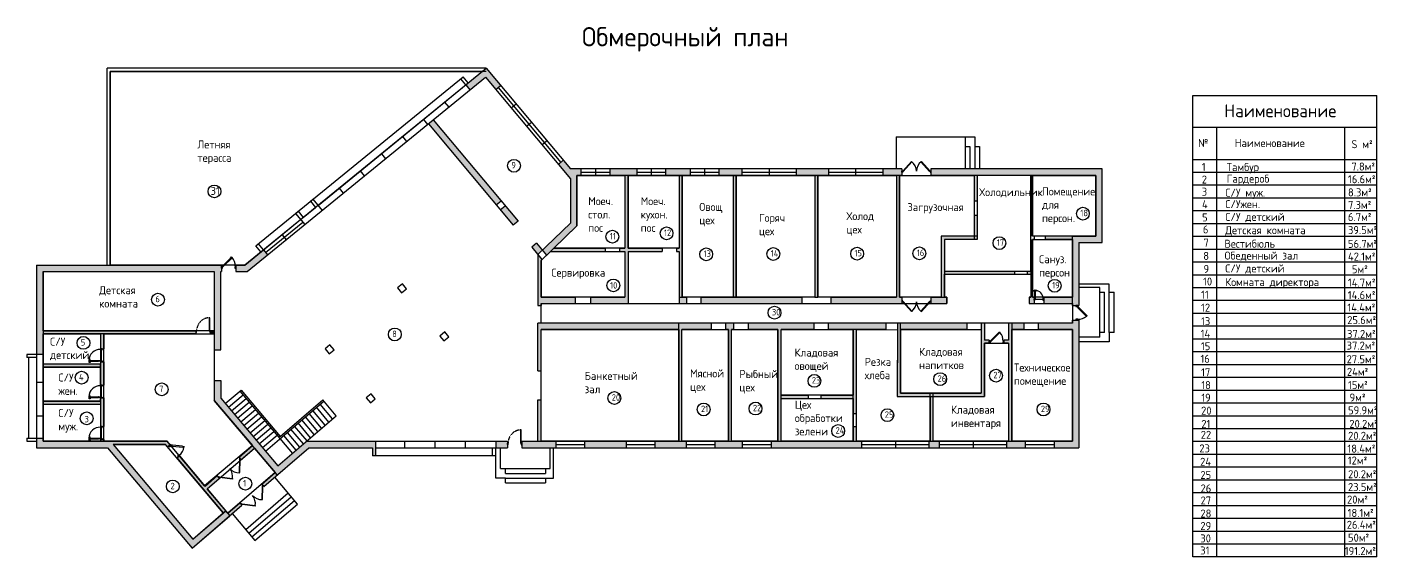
# Model space of a CAD drawing. Header units: millimetres. Extents: x 1 to 862718, y -200795 to 126771.
# Drawn here: x 143732 to 228051, y -42532 to -9451 of the extents above; entities that cross this region are included whole.
import ezdxf

# ---------------------------------------------------------------- set-up
doc = ezdxf.new("R2010")
doc.units = ezdxf.units.MM
doc.header["$MEASUREMENT"] = 0
doc.linetypes.add('HIDDEN4', pattern=[0.09375, 0.0625, -0.03125])
doc.styles.get("Standard").update_dxf_attribs({"font": 'GOST Common.ttf'})

# ---------------------------------------------------------------- blocks, each defined once
blk = doc.blocks.new('door')
for p, q in [((156873, 58161), (156946, 58233)), ((156983, 58197), (156910, 58124)), ((156946, 58233), (156983, 58197)), ((156317, 57525), (156317, 57653)), ((156317, 57653), (156317, 57525)), ((156435, 57726), (156362, 57653)), ((156362, 57653), (156399, 57617)), ((156399, 57617), (156472, 57689)), ((156873, 58161), (156435, 57726)), ((156472, 57689), (156910, 58124)), ((157217, 57525), (157217, 57653)), ((157217, 57525), (157217, 57653))]:
    blk.add_line(p, q)
for points in [[(156362, 57653), (156317, 57653), (156317, 57525), (156382, 57525), (156382, 57589), (156382, 57602), (156362, 57602)], [(157172, 57653), (157172, 57602), (157153, 57602), (157153, 57589), (157153, 57525), (157217, 57525), (157217, 57653)]]:
    blk.add_lwpolyline(points, close=True)
blk.add_arc((156410, 57690), 763, 357.23132, 41.49368)
blk = doc.blocks.new('A$C7C735C75')
for p, q in [((0, 0), (0, 38)), ((0, 38), (25, 38)), ((25, 0), (0, 0)), ((328, 370), (25, 38)), ((25, 38), (43, 21)), ((25, 38), (25, 0)), ((43, 21), (346, 354)), ((346, 354), (328, 370)), ((654, 354), (672, 370)), ((957, 21), (654, 354)), ((672, 370), (975, 38)), ((975, 38), (957, 21)), ((975, 38), (975, 0)), ((1000, 38), (975, 38)), ((975, 0), (1000, 0)), ((1000, 0), (1000, 38))]:
    blk.add_line(p, q)
for centre, start, end in [((60, 21), 2.2071, 50.923), ((940, 21), 129.077, 177.7929)]:
    blk.add_arc(centre, 441, start, end)
blk = doc.blocks.new('A$C0CE462CD')
for p, q in [((860, 100), (860, 0)), ((860, 0), (894, 0))]:
    blk.add_line(p, q)
for points in [[(860, 100), (860, 920), (818, 920), (818, 100)], [(0, 10), (6, 10), (6, 90), (0, 90)], [(894, 10), (900, 10), (900, 90), (894, 90)]]:
    blk.add_lwpolyline(points, close=True)
for points in [[(6, 0), (40, 0), (40, 100), (6, 100)], [(6, 100), (6, 0)], [(860, 100), (894, 100), (894, 0)]]:
    blk.add_lwpolyline(points)
at = {"linetype": 'HIDDEN4'}
blk.add_arc((859, 102), 819, 92.8508, 180.13091, dxfattribs=at)
blk = doc.blocks.new('A$C5B1F248E')
for p, q in [((70, 640), (70, 200)), ((88, 650), (88, 190)), ((90, 650), (90, 190)), ((690, 60), (90, 60)), ((93, 650), (93, 190)), ((110, 640), (110, 200))]:
    blk.add_line(p, q)
for points in [[(95, 640), (110, 640), (110, 740), (70, 740), (70, 640), (85, 640), (85, 650), (95, 650), (95, 640)], [(70, 100), (70, 60), (90, 60), (90, 0), (40, 0), (40, 100), (70, 100)], [(95, 200), (110, 200), (110, 100), (70, 100), (70, 200), (85, 200), (85, 190), (95, 190), (95, 200)], [(710, 100), (710, 60), (690, 60), (690, 0), (740, 0), (740, 100), (710, 100)]]:
    blk.add_lwpolyline(points)
for points in [[(45, 670), (5, 666, -0.443716), (0, 671), (0, 709, -0.443716), (5, 714), (45, 710, -0.385314), (50, 705), (50, 675, -0.385314)], [(135, 670), (175, 666, 0.443716), (181, 671), (181, 709, 0.443716), (175, 714), (135, 710, 0.385314), (131, 705), (131, 675, 0.385314)]]:
    blk.add_lwpolyline(points, format="xyb", close=True)
for points in [[(70, 685), (50, 685), (50, 695), (70, 695)], [(110, 685), (131, 685), (131, 695), (110, 695)]]:
    blk.add_lwpolyline(points, close=True)
for centre, radius, start, end in [((74, 104), 637, 359.59659, 86.70819), ((87, 641), 8.25, 186.43423, 273.2898), ((87, 199), 8.25, 86.7102, 173.56577), ((93, 641), 8.25, 266.7102, 353.56577), ((93, 199), 8.25, 6.43423, 93.2898)]:
    blk.add_arc(centre, radius, start, end)

msp = doc.modelspace()

# ---------------------------------------------------------------- hatches: boundary and pattern name
at = {"true_color": 0x636466}
h = msp.add_hatch(color=251, dxfattribs=at)
h.dxf.hatch_style = 1
h.paths.add_polyline_path([(144731.9, -24711.1), (155431.9, -24711.1), (155431.9, -29611.1), (155831.9, -29611.1), (155831.9, -24711.1), (155881.9, -24711.1), (155881.9, -24311.1), (144331.9, -24311.1), (144331.9, -29886.1), (144731.9, -29886.1)])
h.paths.add_polyline_path([(149118.6, -35511.1), (152389.1, -35511.1), (152518, -35664), (152670.9, -35535.1), (152482, -35311.1), (144731.9, -35311.1), (144731.9, -35111.1), (144331.9, -35111.1), (144331.9, -35711.1), (148764, -35711.1), (154050.7, -41979.4), (156400.6, -39957.3), (156142.7, -39651.5), (156139.7, -39654.1), (154096, -41412.7)])
h.paths.add_polyline_path([(153251.2, -36223.1), (153194.7, -36270.6), (153098.2, -36352), (155991.1, -39781.9), (156142.7, -39651.5), (154982.1, -38275.4), (155740.2, -37623.1), (155611.2, -37470.3), (154853.2, -38122.6)], flags=17)
h.paths.add_polyline_path([(157938.4, -35731.5), (157809.5, -35578.6), (156975.7, -36296.1), (157104.6, -36449)], flags=17)
h.paths.add_polyline_path([(159356.9, -37413.3), (159227.9, -37260.4), (158394.1, -37977.9), (158523.1, -38130.7)])
h.paths.add_polyline_path([(157158.6, -39305), (157029.6, -39152.1), (156271.6, -39804.4), (156400.6, -39957.3)])
h.paths.add_polyline_path([(155831.9, -32613.4), (155831.9, -31511.1), (155431.9, -31511.1), (155431.9, -32759.6), (159356.9, -37413.3), (161334.9, -35711.1), (165306.5, -35711.1), (165306.5, -36211.1), (165506.5, -36211.1), (165506.5, -35311.1), (161186.5, -35311.1), (159402.2, -36846.6)])
h.paths.add_polyline_path([(173741.9, -35311.1), (173013, -35311.1), (173013, -35711.1), (173741.9, -35711.1)])
h.paths.add_polyline_path([(176771.9, -35311.1), (174641.9, -35311.1), (174641.9, -35711.1), (176771.9, -35711.1)])
h.paths.add_polyline_path([(181171.9, -35311.1), (178571.9, -35311.1), (178571.9, -35711.1), (181171.9, -35711.1)])
h.paths.add_polyline_path([(184921.9, -35311.1), (182971.9, -35311.1), (182971.9, -35711.1), (184921.9, -35711.1)])
h.paths.add_polyline_path([(188421.9, -35311.1), (186721.9, -35311.1), (186721.9, -35711.1), (188421.9, -35711.1)])
h.paths.add_polyline_path([(187737.6, -28341.1), (187887.6, -28341.1), (187887.6, -27941.1), (187387.6, -27941.1), (187387.6, -28341.1), (187537.6, -28341.1), (187537.6, -35311.1), (187737.6, -35311.1)])
h.paths.add_polyline_path([(184637.6, -28341.1), (186487.6, -28341.1), (186487.6, -27941.1), (184437.6, -27941.1), (184437.6, -35311.1), (184637.6, -35311.1)])
h.paths.add_polyline_path([(195871.9, -35311.1), (190221.9, -35311.1), (190221.9, -35711.1), (195871.9, -35711.1)])
h.paths.add_polyline_path([(190837.6, -28341.1), (192887.6, -28341.1), (192887.6, -27941.1), (188787.6, -27941.1), (188787.6, -28341.1), (190637.6, -28341.1), (190637.6, -35311.1), (190837.6, -35311.1)])
h.paths.add_polyline_path([(195537.6, -34382.1), (195337.6, -34382.1), (195337.6, -35311.1), (195537.6, -35311.1)])
h.paths.add_polyline_path([(195537.6, -28341.1), (195337.6, -28341.1), (195337.6, -33582.1), (195537.6, -33582.1)])
h.paths.add_polyline_path([(200721.9, -35311.1), (200071.9, -35311.1), (200071.9, -35711.1), (200721.9, -35711.1)])
h.paths.add_polyline_path([(206081.9, -35311.1), (204921.9, -35311.1), (204921.9, -35711.1), (206081.9, -35711.1)])
h.paths.add_polyline_path([(205237.6, -27941.1), (205037.6, -27941.1), (205037.6, -28991.1), (204737.6, -28991.1), (204737.6, -29191.1), (205037.6, -29191.1), (205037.6, -35311.1), (205237.6, -35311.1)])
h.paths.add_polyline_path([(209431.9, -27741.1), (209031.9, -27741.1), (209031.9, -27941.1), (206887.6, -27941.1), (206887.6, -28341.1), (209031.9, -28341.1), (209031.9, -35311.1), (207881.9, -35311.1), (207881.9, -35711.1), (209431.9, -35711.1)])
h.paths.add_polyline_path([(178081.9, -18711.1), (178331.9, -18711.1), (178331.9, -18311.1), (177681.9, -18311.1), (177228.9, -17769.8), (176922.1, -18026.6), (177681.9, -18934.3), (177681.9, -21700.3), (175927.2, -23380.3), (176184.5, -23687.7), (178081.9, -21871.1)])
h.paths.add_polyline_path([(175837.6, -24019.8), (175894.9, -23964.9), (175637.6, -23657.5), (175637.6, -26841.1), (175837.6, -26841.1), (175837.6, -26711.1), (177987.6, -26711.1), (177987.6, -26311.1), (175837.6, -26311.1)])
h.paths.add_polyline_path([(175559.8, -22941.4), (175253, -23198.1), (175637.6, -23657.5), (175927.2, -23380.3)])
h.paths.add_polyline_path([(181281.9, -18711.1), (181081.9, -18711.1), (181081.9, -26311.1), (178931.9, -26311.1), (178931.9, -26711.1), (181281.9, -26711.1)])
h.paths.add_polyline_path([(183406.9, -23261.1), (181281.9, -23261.1), (181281.9, -23461.1), (183406.9, -23461.1)])
h.paths.add_polyline_path([(184656.9, -18711.1), (184456.9, -18711.1), (184456.9, -23261.1), (184656.9, -23261.1)])
h.paths.add_polyline_path([(188031.9, -18711.1), (187831.9, -18711.1), (187831.9, -26311.1), (188031.9, -26311.1)])
h.paths.add_polyline_path([(198381.9, -26311.1), (198231.9, -26311.1), (198231.9, -18711.1), (198031.9, -18711.1), (198031.9, -26311.1), (193931.9, -26311.1), (193931.9, -26711.1), (198381.9, -26711.1)])
h.paths.add_polyline_path([(201181.9, -26311.1), (200181.9, -26311.1), (200181.9, -26711.1), (201181.9, -26711.1)], flags=0)
h.paths.add_polyline_path([(197387.6, -27941.1), (193787.6, -27941.1), (193787.6, -28341.1), (197387.6, -28341.1)])
h.paths.add_polyline_path([(202437.6, -27941.1), (198287.6, -27941.1), (198287.6, -28341.1), (202437.6, -28341.1)])
h.paths.add_polyline_path([(203537.6, -27941.1), (203337.6, -27941.1), (203337.6, -32311.1), (200337.6, -32311.1), (200337.6, -32511.1), (203537.6, -32511.1), (203537.6, -29191.1), (203837.6, -29191.1), (203837.6, -28991.1), (203537.6, -28991.1)])
h.paths.add_polyline_path([(205987.6, -27941.1), (205237.6, -27941.1), (205237.6, -28341.1), (205987.6, -28341.1)])
h.paths.add_polyline_path([(209431.9, -22911.1), (210881.9, -22911.1), (210881.9, -18311.1), (200181.9, -18311.1), (200181.9, -18711.1), (210481.9, -18711.1), (210481.9, -22511.1), (209031.9, -22511.1), (209031.9, -26841.1), (209431.9, -26841.1)])
h.paths.add_polyline_path([(204231.9, -22711.1), (204031.9, -22711.1), (204031.9, -26311.1), (204231.9, -26311.1)], flags=0)
h.paths.add_polyline_path([(209031.9, -22511.1), (207331.9, -22511.1), (207331.9, -22711.1), (209031.9, -22711.1)], flags=17)
h.paths.add_polyline_path([(181811.9, -18311.1), (180131.9, -18311.1), (180131.9, -18711.1), (181811.9, -18711.1)])
h.paths.add_polyline_path([(185151.9, -18311.1), (183611.9, -18311.1), (183611.9, -18711.1), (185151.9, -18711.1)])
h.paths.add_polyline_path([(188381.9, -18311.1), (186951.9, -18311.1), (186951.9, -18711.1), (187831.9, -18711.1), (188381.9, -18711.1)])
h.paths.add_polyline_path([(193781.9, -18311.1), (191781.9, -18311.1), (191781.9, -18711.1), (193781.9, -18711.1)])
h.paths.add_polyline_path([(198381.9, -18311.1), (197181.9, -18311.1), (197181.9, -18711.1), (198381.9, -18711.1)])
h.paths.add_polyline_path([(169109.2, -15234.7), (168799, -15487.4), (173038.7, -20552.5), (173345.4, -20295.8)])
h.paths.add_polyline_path([(173602.1, -20602.5), (173295.4, -20859.3), (174097.7, -21817.8), (174404.4, -21561.1)])
h.paths.add_polyline_path([(172365, -12582.1), (172371.4, -12589.7), (173006.8, -13348.9), (173313.6, -13092.2), (172418.4, -12022.7), (171135.4, -13068), (171388.1, -13378)])
h.paths.add_polyline_path([(158751.3, -23673.8), (158498.7, -23363.7), (157335.8, -24311.1), (156781.9, -24311.1), (156781.9, -24711.1), (157478.1, -24711.1)])
h.paths.add_polyline_path([(207231.9, -26311.1), (207231.9, -26711.1), (209031.9, -26711.1), (209031.9, -26311.1)])
h.paths.add_polyline_path([(193337.5, -32441.1), (193337.5, -32641.1), (195337.6, -32641.1), (195337.6, -32441.1)])
h.paths.add_polyline_path([(192537.5, -32641.1), (192537.5, -32441.1), (190837.6, -32441.1), (190837.6, -32641.1)])
h.paths.add_polyline_path([(185827.5, -26311.1), (185827.5, -26711.1), (192131.9, -26711.1), (192131.9, -26311.1)])
h.paths.add_polyline_path([(184927.5, -26711.1), (184927.5, -26311.1), (184456.9, -26311.1), (184456.9, -26711.1)])
h.paths.add_polyline_path([(203072.2, -22711.1), (203074.3, -22511.1), (200831.9, -22511.1), (200831.9, -26311.1), (201031.9, -26311.1), (201031.9, -22711.1)])
h.paths.add_polyline_path([(175837.6, -32718), (175637.6, -32718), (175637.6, -35311.1), (175837.6, -35311.1)])
h.paths.add_polyline_path([(175637.6, -30918), (175837.6, -30918), (175837.6, -28641.1), (175637.6, -28641.1)])
h = msp.add_hatch(color=251, dxfattribs=at)
h.dxf.hatch_style = 1
h.paths.add_polyline_path([(184656.9, -23461.1), (184656.9, -18711.1), (184456.9, -18711.1), (184456.9, -23261.1), (184306.9, -23261.1), (184306.9, -23461.1), (184456.9, -23461.1), (184456.9, -26311.1), (184656.9, -26311.1)])
h = msp.add_hatch(color=251, dxfattribs=at)
h.dxf.hatch_style = 1
h.paths.add_polyline_path([(193131.9, -18711.1), (192931.9, -18711.1), (192931.9, -26311.1), (193131.9, -26311.1)])
h = msp.add_hatch(color=251, dxfattribs=at)
h.dxf.hatch_style = 1
h.paths.add_polyline_path([(202888, -20302), (203088, -20302), (203088, -18711.1), (202888, -18711.1)])
h.paths.add_polyline_path([(203088, -21202), (202888, -21202), (202888, -22511.1), (203074.3, -22511.1)])
h = msp.add_hatch(color=251, dxfattribs=at)
h.dxf.hatch_style = 1
h.paths.add_polyline_path([(179859.5, -23461.1), (179859.5, -23261.1), (176630, -23261.1), (176421.1, -23461.1)])
h.paths.add_polyline_path([(180759.5, -23261.1), (180759.5, -23461.1), (181081.9, -23461.1), (181081.9, -23261.1)])
h = msp.add_hatch(color=251, dxfattribs=at)
h.dxf.hatch_style = 1
h.paths.add_polyline_path([(205404.5, -24687), (201031.9, -24687), (201031.9, -24887), (205404.5, -24887)])
h.paths.add_polyline_path([(206431.9, -24687), (206204.5, -24687), (206204.5, -24887), (206431.9, -24887)])
h = msp.add_hatch(color=251, dxfattribs=at)
h.dxf.hatch_style = 1
h.paths.add_polyline_path([(206631.9, -26311.1), (206531.9, -26311.1), (206531.9, -25411.1), (206431.9, -25411.1), (206431.9, -26311.1), (206331.9, -26311.1), (206331.9, -26711.1), (206631.9, -26711.1)])
h = msp.add_hatch(color=251, dxfattribs=at)
h.dxf.hatch_style = 1
h.paths.add_polyline_path([(147431.9, -28411.1), (144731.9, -28411.1), (144731.9, -28611.1), (147431.9, -28611.1)])
h.paths.add_polyline_path([(150931.9, -28411.1), (148331.9, -28411.1), (148331.9, -28611.1), (150931.9, -28611.1)])
h.paths.add_polyline_path([(201181.9, -26311.1), (200181.9, -26311.1), (200181.9, -26711.1), (201181.9, -26711.1)])
h = msp.add_hatch(color=251, dxfattribs=at)
h.dxf.hatch_style = 1
h.paths.add_polyline_path([(148331.9, -28411.1), (144731.9, -28411.1), (144731.9, -28611.1), (148331.9, -28611.1)])
h = msp.add_hatch(color=251, dxfattribs=at)
h.dxf.hatch_style = 1
h.paths.add_polyline_path([(148331.9, -29542.5), (148531.9, -29542.5), (148531.9, -28611.1), (148331.9, -28611.1)])
h.paths.add_polyline_path([(148331.9, -31805), (148531.9, -31805), (148531.9, -30342.5), (148331.9, -30342.5)])
h = msp.add_hatch(color=251, dxfattribs=at)
h.dxf.hatch_style = 1
h.paths.add_polyline_path([(154285, -28411.1), (150931.9, -28411.1), (150931.9, -28611.1), (154285, -28611.1)])
h = msp.add_hatch(color=251, dxfattribs=at)
h.dxf.hatch_style = 1
h.paths.add_polyline_path([(155431.9, -28411.1), (155185, -28411.1), (155185, -28611.1), (155431.9, -28611.1)])
h = msp.add_hatch(color=251, dxfattribs=at)
h.dxf.hatch_style = 1
h.paths.add_polyline_path([(181022, -27941.1), (181022, -28341.1), (184437.6, -28341.1), (184437.6, -27941.1)])
h.paths.add_polyline_path([(175637.6, -30918), (175837.6, -30918), (175837.6, -28341.1), (179222, -28341.1), (179222, -27941.1), (175637.6, -27941.1)])
h.paths.add_polyline_path([(175837.6, -32718), (175637.6, -32718), (175637.6, -35311.1), (175837.6, -35311.1)])
h = msp.add_hatch(color=251, dxfattribs=at)
h.dxf.hatch_style = 1
h.paths.add_polyline_path([(181022, -27941.1), (179222, -27941.1), (179222, -28341.1), (181022, -28341.1)])
h = msp.add_hatch(color=251, dxfattribs=at)
h.dxf.hatch_style = 1
h.paths.add_polyline_path([(198287.6, -28341.1), (198287.6, -27941.1), (198104.4, -27941.1), (198087.6, -32511.1), (200137.6, -32511.1), (200137.6, -32311.1), (198287.6, -32311.1)])
h.paths.add_polyline_path([(200337.6, -32511.1), (200137.6, -32511.1), (200137.6, -35311.1), (200337.6, -35311.1)])
h.paths.add_polyline_path([(200337.6, -32311.1), (200137.6, -32311.1), (200137.6, -32511.1), (200337.6, -32511.1)])
h = msp.add_hatch(color=251, dxfattribs=at)
h.dxf.hatch_style = 1
h.paths.add_polyline_path([(144731.9, -32800.5), (144731.9, -33000.5), (148331.9, -33000.5), (148331.9, -32800.5)])
h.paths.add_polyline_path([(148531.9, -32605), (148331.9, -32605), (148331.9, -32800.5), (148331.9, -34394), (148531.9, -34394)])
h.paths.add_polyline_path([(148531.9, -35311.1), (148531.9, -35194), (148331.9, -35194), (148331.9, -35311.1)])
h.paths.add_polyline_path([(144731.9, -30489.5), (144731.9, -30689.5), (148331.9, -30689.5), (148331.9, -30489.5)])

# ---------------------------------------------------------------- linework, layer by layer
for p, q in [((148731.9, -24311.1), (148731.9, -12022.7)), ((148931.9, -12222.7), (148931.9, -24311.1)), ((157478.1, -24711.1), (172365, -12582.1)), ((158027.8, -23102.4), (170974.7, -12554)), ((161909.8, -20584.5), (172418.4, -12022.7)), ((171290.5, -12941.6), (170974.7, -12554)), ((172365, -12582.1), (177681.9, -18934.3)), ((172365, -12582.1), (172371.4, -12589.7)), ((171135.4, -13067.9), (170819.6, -12680.3)), ((171135.4, -13067.9), (171388.1, -13378)), ((169817.5, -14141.7), (170070.1, -14451.8)), ((168499.5, -15215.5), (168752.2, -15525.6)), ((168802.4, -15491.5), (174097.7, -21817.8)), ((169109.2, -15234.7), (174404.4, -21561.1)), ((167181.6, -16289.3), (167434.2, -16599.4)), ((198021.9, -16311.1), (198021.9, -18311.1)), ((198021.9, -16311.1), (202921.9, -16311.1)), ((202321.9, -16311.1), (202321.9, -18311.1)), ((202921.9, -16311.1), (202921.9, -18311.1)), ((165863.6, -17363.1), (166116.3, -17673.2)), ((202321.9, -16911.1), (202621.9, -16911.1)), ((202621.9, -16911.1), (202621.9, -18311.1)), ((202921.9, -16911.1), (203221.9, -16911.1)), ((203221.9, -16911.1), (203221.9, -18311.1)), ((164545.7, -18436.9), (164798.3, -18747)), ((198381.9, -18311.1), (177681.9, -18311.1)), ((178331.9, -18311.1), (178331.9, -18711.1)), ((180131.9, -18311.1), (180131.9, -18711.1)), ((181811.9, -18311.1), (181811.9, -18711.1)), ((183611.9, -18311.1), (183611.9, -18711.1)), ((185151.9, -18311.1), (185151.9, -18711.1)), ((186951.9, -18311.1), (186951.9, -18711.1)), ((188381.9, -18311.1), (188381.9, -18711.1)), ((191781.9, -18311.1), (191781.9, -18711.1)), ((193781.9, -18311.1), (193781.9, -18711.1)), ((197181.9, -18311.1), (197181.9, -18711.1)), ((198381.9, -18311.1), (198381.9, -18711.1)), ((200181.9, -18311.1), (200181.9, -18711.1)), ((210881.9, -18311.1), (200181.9, -18311.1)), ((210881.9, -22911.1), (210881.9, -18311.1)), ((177681.9, -18934.3), (177681.9, -21700.3)), ((198381.9, -18711.1), (178081.9, -18711.1)), ((178081.9, -18711.1), (178081.9, -21871.1)), ((181081.9, -18711.1), (181081.9, -23261.1)), ((181281.9, -18711.1), (181281.9, -23261.1)), ((181281.9, -18711.1), (187831.9, -18711.1)), ((184456.9, -18711.1), (184456.9, -23261.1)), ((184656.9, -18711.1), (184656.9, -23461.1)), ((187831.9, -18711.1), (187831.9, -26311.1)), ((188031.9, -18711.1), (188031.9, -26311.1)), ((198031.9, -18711.1), (198031.9, -26311.1)), ((198231.9, -18711.1), (198231.9, -26311.1)), ((210481.9, -18711.1), (200181.9, -18711.1)), ((202888, -18711.1), (202888, -20302)), ((203088, -18711.1), (203088, -20302)), ((206431.9, -18711.1), (206431.9, -22511.1)), ((210481.9, -18711.1), (206531.9, -18711.1)), ((206531.9, -18711.1), (206531.9, -22511.1)), ((210481.9, -22511.1), (210481.9, -18711.1)), ((161438.9, -20323.1), (161594, -20196.8)), ((161594, -20196.8), (162162.4, -20894.5)), ((163227.7, -19510.6), (163480.4, -19820.7)), ((160508.6, -21081.1), (160663.7, -20954.8)), ((160663.7, -20954.8), (160979.5, -21342.4)), ((160979.5, -21342.4), (161754.8, -20710.8)), ((161438.9, -20323.1), (161754.8, -20710.8)), ((173038.7, -20552.5), (173345.4, -20295.8)), ((173295.4, -20859.3), (173602.1, -20602.5)), ((157335.8, -24311.1), (160824.4, -21468.7)), ((160508.6, -21081.1), (161077.1, -21778.8)), ((174404.4, -21561.1), (174097.7, -21817.8)), ((177681.9, -21700.3), (175637.6, -23657.5)), ((178081.9, -21871.1), (175837.6, -24019.8)), ((202888, -21202), (202888, -22711.1)), ((203088, -21202), (203072.2, -22711.1)), ((200831.9, -22511.1), (200831.9, -26311.1)), ((203074.3, -22511.1), (200831.9, -22511.1)), ((201031.9, -22711.1), (201031.9, -26311.1)), ((203072.2, -22711.1), (201031.9, -22711.1)), ((206431.9, -22711.1), (206431.9, -26311.1)), ((206631.9, -22511.1), (206531.9, -22511.1)), ((206631.9, -22711.1), (206531.9, -22711.1)), ((206531.9, -22711.1), (206531.9, -26311.1)), ((206631.9, -22511.1), (206631.9, -22711.1)), ((210481.9, -22511.1), (207331.9, -22511.1)), ((207331.9, -22511.1), (207331.9, -22711.1)), ((209031.9, -22711.1), (207331.9, -22711.1)), ((209031.9, -26841.1), (209031.9, -22511.1)), ((209031.9, -22511.1), (210481.9, -22511.1)), ((158343.6, -23490), (158027.8, -23102.4)), ((158498.6, -23363.7), (158182.8, -22976)), ((158498.6, -23363.7), (158751.3, -23673.8)), ((175559.8, -22941.4), (175253, -23198.1)), ((175253, -23198.1), (175894.9, -23964.9)), ((175559.8, -22941.4), (176184.5, -23687.7)), ((176421.1, -23461.1), (179859.5, -23461.1)), ((176630, -23261.1), (179859.5, -23261.1)), ((180759.5, -23261.1), (181081.9, -23261.1)), ((180759.5, -23461.1), (181081.9, -23461.1)), ((181081.9, -23461.1), (181081.9, -26311.1)), ((181281.9, -23261.1), (183406.9, -23261.1)), ((181281.9, -23461.1), (181281.9, -26711.1)), ((181281.9, -23461.1), (183406.9, -23461.1)), ((183406.9, -23261.1), (183406.9, -23461.1)), ((184306.9, -23261.1), (184456.9, -23261.1)), ((184306.9, -23261.1), (184306.9, -23461.1)), ((184306.9, -23461.1), (184456.9, -23461.1)), ((184456.9, -23461.1), (184456.9, -26711.1)), ((184656.9, -23461.1), (184656.9, -26311.1)), ((209431.9, -22911.1), (209431.9, -26841.1)), ((209431.9, -22911.1), (210881.9, -22911.1)), ((144331.9, -24311.1), (144331.9, -35711.1)), ((144331.9, -24311.1), (155881.9, -24311.1)), ((155881.9, -24311.1), (155881.9, -24711.1)), ((156781.9, -24311.1), (157335.8, -24311.1)), ((156781.9, -24311.1), (156781.9, -24711.1)), ((175637.6, -23657.5), (175637.6, -26841.1)), ((175837.6, -24019.8), (175837.6, -26311.1)), ((144731.9, -24711.1), (144731.9, -35311.1)), ((144731.9, -24711.1), (155431.9, -24711.1)), ((155431.9, -24711.1), (155431.9, -29611.1)), ((155831.9, -24711.1), (155881.9, -24711.1)), ((155831.9, -29611.1), (155831.9, -24711.1)), ((156781.9, -24711.1), (157478.1, -24711.1)), ((206431.9, -25411.1), (206531.9, -25411.1)), ((211331.9, -25511.1), (209431.9, -25511.1)), ((210731.9, -25711.1), (209431.9, -25711.1)), ((210731.9, -28811.1), (210731.9, -25711.1)), ((210731.9, -26011.1), (211031.9, -26011.1)), ((211031.9, -28511.1), (211031.9, -26011.1)), ((211331.9, -26011.1), (211331.9, -25511.1)), ((211331.9, -28511.1), (211331.9, -26011.1)), ((211331.9, -26011.1), (211631.9, -26011.1)), ((211631.9, -28511.1), (211631.9, -26011.1)), ((175637.6, -26841.1), (175837.6, -26841.1)), ((175837.6, -26311.1), (177987.6, -26311.1)), ((175837.6, -26711.1), (175837.6, -26841.1)), ((175837.6, -26711.1), (177987.6, -26711.1)), ((177987.6, -26711.1), (177987.6, -26311.1)), ((178931.9, -26311.1), (181081.9, -26311.1)), ((181081.9, -26311.1), (178931.9, -26311.1)), ((178931.9, -26311.1), (178931.9, -26711.1)), ((178931.9, -26711.1), (181281.9, -26711.1)), ((184456.9, -26311.1), (184927.5, -26311.1)), ((184456.9, -26711.1), (184927.5, -26711.1)), ((185827.5, -26311.1), (192131.9, -26311.1)), ((185827.5, -26711.1), (192131.9, -26711.1)), ((192131.9, -26311.1), (192131.9, -26711.1)), ((193931.9, -26311.1), (198031.9, -26311.1)), ((193931.9, -26311.1), (193931.9, -26711.1)), ((193931.9, -26711.1), (198381.9, -26711.1)), ((198231.9, -26311.1), (198381.9, -26311.1)), ((198381.9, -26311.1), (198381.9, -26711.1)), ((200181.9, -26311.1), (200181.9, -26711.1)), ((200181.9, -26311.1), (201181.9, -26311.1)), ((200181.9, -26711.1), (201181.9, -26711.1)), ((201181.9, -26311.1), (201181.9, -26711.1)), ((206331.9, -26311.1), (206431.9, -26311.1)), ((206331.9, -26711.1), (206631.9, -26711.1)), ((206531.9, -26311.1), (206631.9, -26311.1)), ((206672.6, -26311.1), (206676.9, -26311.1)), ((207231.4, -26311.1), (209031.9, -26311.1)), ((207231.4, -26711.1), (209031.9, -26711.1)), ((209031.9, -26841.1), (209431.9, -26841.1)), ((209031.9, -27941.1), (209031.9, -27741.1)), ((209031.9, -27741.1), (209431.9, -27741.1)), ((209431.9, -27741.1), (209431.9, -35711.1)), ((144731.9, -28411.1), (148331.9, -28411.1)), ((148331.9, -28611.1), (144731.9, -28611.1)), ((148331.9, -28411.1), (154285, -28411.1)), ((154285, -28611.1), (148331.9, -28611.1)), ((155185, -28411.1), (155431.9, -28411.1)), ((155431.9, -28611.1), (155185, -28611.1)), ((181022, -27941.1), (175637.6, -27941.1)), ((175637.6, -30918), (175637.6, -27941.1)), ((181022, -28341.1), (175837.6, -28341.1)), ((175837.6, -30918), (175837.6, -28341.1)), ((186487.6, -27941.1), (181022, -27941.1)), ((184437.6, -28341.1), (181022, -28341.1)), ((184437.6, -35311.1), (184437.6, -27941.1)), ((184637.6, -35311.1), (184637.6, -28341.1)), ((186487.6, -28341.1), (184637.6, -28341.1)), ((186487.6, -28341.1), (186487.6, -27941.1)), ((187387.6, -28341.1), (187387.6, -27941.1)), ((187887.6, -27941.1), (187387.6, -27941.1)), ((187537.6, -28341.1), (187387.6, -28341.1)), ((187537.6, -35311.1), (187537.6, -28341.1)), ((187737.6, -35311.1), (187737.6, -28341.1)), ((187887.6, -28341.1), (187737.6, -28341.1)), ((187887.6, -28341.1), (187887.6, -27941.1)), ((188787.6, -28341.1), (188787.6, -27941.1)), ((192887.6, -27941.1), (188787.6, -27941.1)), ((190637.6, -28341.1), (188787.6, -28341.1)), ((190637.6, -35311.1), (190637.6, -28341.1)), ((190837.6, -35311.1), (190837.6, -28341.1)), ((192887.6, -28341.1), (190837.6, -28341.1)), ((192887.6, -28341.1), (192887.6, -27941.1)), ((193787.6, -28341.1), (193787.6, -27941.1)), ((197387.6, -27941.1), (193787.6, -27941.1)), ((197387.6, -28341.1), (193787.6, -28341.1)), ((195337.6, -34382.1), (195337.6, -28341.1)), ((195537.6, -34382.1), (195537.6, -28341.1)), ((197387.6, -28341.1), (197387.6, -27941.1)), ((202437.6, -27941.1), (198104.4, -27941.1)), ((198287.6, -28341.1), (198287.6, -27941.1)), ((202437.6, -28341.1), (198287.6, -28341.1)), ((202437.6, -27941.1), (202437.6, -28341.1)), ((203537.6, -27941.1), (203337.6, -27941.1)), ((203337.6, -27941.1), (203337.6, -32311.1)), ((203537.6, -27941.1), (203537.6, -28991.1)), ((205987.6, -27941.1), (205037.6, -27941.1)), ((205037.6, -27941.1), (205037.6, -28991.1)), ((205237.6, -27941.1), (205237.6, -35311.1)), ((205987.6, -28341.1), (205237.6, -28341.1)), ((205987.6, -27941.1), (205987.6, -28341.1)), ((205987.6, -27941.1), (205987.6, -28341.1)), ((209031.9, -27941.1), (206887.6, -27941.1)), ((206887.6, -27941.1), (206887.6, -28341.1)), ((206887.6, -27941.1), (206887.6, -28341.1)), ((209031.9, -28341.1), (206887.6, -28341.1)), ((209031.9, -35311.1), (209031.9, -28341.1)), ((211031.9, -28511.1), (210731.9, -28511.1)), ((211631.9, -28511.1), (211331.9, -28511.1)), ((211331.9, -28511.1), (211331.9, -29111.1)), ((203837.6, -28991.1), (203537.6, -28991.1)), ((203537.6, -29191.1), (203537.6, -32511.1)), ((203837.6, -29191.1), (203537.6, -29191.1)), ((203837.6, -28991.1), (203837.6, -29191.1)), ((204737.6, -28991.1), (204737.6, -29191.1)), ((205037.6, -28991.1), (204737.6, -28991.1)), ((205037.6, -29191.1), (204737.6, -29191.1)), ((205037.6, -29191.1), (205037.6, -35311.1)), ((210731.9, -28811.1), (209431.9, -28811.1)), ((211331.9, -29111.1), (209431.9, -29111.1)), ((144731.9, -29886.1), (143731.9, -29886.1)), ((143731.9, -29886.1), (143731.9, -30086.1)), ((144331.9, -30086.1), (143731.9, -30086.1)), ((143831.9, -30086.1), (143831.9, -35111.1)), ((144731.9, -35111.1), (144731.9, -29886.1)), ((155431.9, -29611.1), (155831.9, -29611.1)), ((144331.9, -31611.1), (144731.9, -31611.1)), ((155431.9, -31511.1), (155831.9, -31511.1)), ((155431.9, -31511.1), (155431.9, -32759.6)), ((155831.9, -31511.1), (155831.9, -32613.4)), ((159356.9, -37413.3), (155431.9, -32759.6)), ((156114.1, -32948), (157107.9, -32109.9)), ((156307.6, -33177.4), (157224.9, -32403.7)), ((156501, -33406.7), (157418.3, -32633)), ((156694.4, -33636), (157611.7, -32862.3)), ((157031.4, -32174.4), (160311.8, -36063.8)), ((157107.9, -32109.9), (159549.4, -35004.8)), ((158628.5, -35929.2), (162267, -32798.2)), ((159549.4, -35004.8), (162201.8, -32722.4)), ((163040.7, -33715.5), (162201.8, -32722.4)), ((175637.6, -35311.1), (175637.6, -32718)), ((175837.6, -35311.1), (175837.6, -32718)), ((190837.6, -32441.1), (192537.5, -32441.1)), ((190837.6, -32641.1), (192537.5, -32641.1)), ((193337.5, -32441.1), (195337.6, -32441.1)), ((193337.5, -32641.1), (195337.6, -32641.1)), ((200137.6, -35311.1), (200137.6, -32311.1)), ((200337.6, -32311.1), (203337.6, -32311.1)), ((200337.6, -35311.1), (200337.6, -32311.1)), ((200337.6, -32511.1), (203537.6, -32511.1)), ((144331.9, -33711.1), (144731.9, -33711.1)), ((156887.8, -33865.3), (157805.1, -33091.7)), ((157081.2, -34094.7), (157998.5, -33321)), ((157274.6, -34324), (158191.9, -33550.3)), ((159402.2, -36846.6), (163040.7, -33715.5)), ((162131.2, -34498.2), (161357.4, -33581)), ((162358.6, -34302.6), (161584.8, -33385.3)), ((162585.9, -34106.9), (161812.2, -33189.6)), ((162813.3, -33911.2), (162039.6, -32993.9)), ((195337.6, -33582.1), (195537.6, -33582.1)), ((157468, -34553.3), (158385.3, -33779.7)), ((157661.5, -34782.6), (158578.8, -34009)), ((157854.9, -35012), (158772.2, -34238.3)), ((158048.3, -35241.3), (158965.6, -34467.6)), ((160994.2, -35476.6), (160220.3, -34559.4)), ((161221.6, -35280.9), (160447.8, -34363.7)), ((161448.9, -35085.4), (160675.2, -34168)), ((161676.4, -34889.6), (160902.6, -33972.3)), ((161903.8, -34693.9), (161130, -33776.6)), ((195337.6, -35311.1), (195337.6, -34382.1)), ((195337.6, -34382.1), (195537.6, -34382.1)), ((195537.6, -35311.1), (195537.6, -34382.1)), ((143731.9, -35111.1), (144731.9, -35111.1)), ((143731.9, -35111.1), (143731.9, -35311.1)), ((143731.9, -35311.1), (144331.9, -35311.1)), ((144731.9, -35311.1), (152482, -35311.1)), ((152670.9, -35535.1), (152482, -35311.1)), ((158241.7, -35470.6), (159159, -34697)), ((158435.1, -35700), (159352.4, -34926.3)), ((160539.5, -35867.9), (159765.5, -34950.8)), ((160766.9, -35672.3), (159992.9, -34755.1)), ((161186.5, -35311.1), (173741.9, -35311.1)), ((165506.5, -35311.1), (165506.5, -36211.1)), ((167306.5, -35311.1), (167306.5, -35711.1)), ((169206.5, -35311.1), (169206.5, -35711.1)), ((171106.5, -35311.1), (171106.5, -35711.1)), ((173013, -35311.1), (173013, -35711.1)), ((173741.9, -35311.1), (173741.9, -35711.1)), ((174641.9, -35311.1), (209031.9, -35311.1)), ((174641.9, -35311.1), (174641.9, -35711.1)), ((176771.9, -35311.1), (176771.9, -35711.1)), ((178571.9, -35711.1), (178571.9, -35311.1)), ((181171.9, -35711.1), (181171.9, -35311.1)), ((182971.9, -35711.1), (182971.9, -35311.1)), ((184921.9, -35711.1), (184921.9, -35311.1)), ((186721.9, -35711.1), (186721.9, -35311.1)), ((188421.9, -35711.1), (188421.9, -35311.1)), ((190221.9, -35711.1), (190221.9, -35311.1)), ((195871.9, -35711.1), (195871.9, -35311.1)), ((200071.9, -35711.1), (200071.9, -35311.1)), ((200721.9, -35711.1), (200721.9, -35311.1)), ((204921.9, -35711.1), (204921.9, -35311.1)), ((206081.9, -35311.1), (206081.9, -35711.1)), ((207881.9, -35311.1), (207881.9, -35711.1)), ((144331.9, -35711.1), (148764, -35711.1)), ((149118.6, -35511.1), (152389.1, -35511.1)), ((152518, -35664), (152670.9, -35535.1)), ((153098.2, -36352), (153251.1, -36223)), ((156975.7, -36296.1), (157808, -35579.9)), ((157104.6, -36449), (157938.4, -35731.5)), ((158523.1, -38130.7), (161334.9, -35711.1)), ((161334.9, -35711.1), (165306.5, -35711.1)), ((165306.5, -35711.1), (165306.5, -36211.1)), ((173013, -36211.1), (165306.5, -36211.1)), ((165506.5, -35711.1), (173741.9, -35711.1)), ((172813, -36211.1), (172813, -35711.1)), ((173013, -37611.1), (173013, -35711.1)), ((173313, -37011.1), (173313, -35711.1)), ((174641.9, -35711.1), (209431.9, -35711.1)), ((176413, -37011.1), (176413, -35711.1)), ((176613, -37611.1), (176613, -35711.1)), ((157104.6, -36449), (156975.7, -36296.1)), ((173313, -37011.1), (176413, -37011.1)), ((173613, -37311.1), (173613, -37011.1)), ((176113, -37011.1), (176113, -37311.1)), ((154853.2, -38122.6), (155611.2, -37470.3)), ((154982.1, -38275.4), (155740.2, -37623.1)), ((158394.1, -37977.9), (159227.9, -37260.4)), ((160623.7, -39225.6), (159205.3, -37543.8)), ((173613, -37611.1), (173013, -37611.1)), ((173613, -37311.1), (176113, -37311.1)), ((173613, -37611.1), (176113, -37611.1)), ((173613, -37911.1), (173613, -37611.1)), ((173613, -37911.1), (176113, -37911.1)), ((176113, -37611.1), (176113, -37911.1)), ((176113, -37611.1), (176613, -37611.1)), ((157390.3, -40820.6), (160043.4, -38537.6)), ((157583.8, -41049.9), (160236.9, -38766.9)), ((158523.1, -38130.7), (158394.1, -37977.9)), ((154050.7, -41979.4), (157158.6, -39305)), ((156271.6, -39804.4), (157029.6, -39152.1)), ((157777.2, -41279.3), (160430.3, -38996.2)), ((157970.6, -41508.6), (160623.7, -39225.6)), ((154050.7, -41979.4), (156400.6, -39957.3)), ((154096, -41412.7), (156142.7, -39651.5)), ((154096, -41412.7), (156139.7, -39654.1)), ((156139.7, -39654.1), (156142.7, -39651.5)), ((153789.8, -41676.2), (153792.8, -41673.6)), ((153920.2, -41827.8), (153921.7, -41826.5))]:
    msp.add_line(p, q)
at = {"color": 18, "true_color": 0x000000}
for p, q in [((172418.4, -12022.7), (148731.9, -12022.7)), ((172418.4, -12222.7), (148931.9, -12222.7)), ((172418.4, -12022.7), (177681.9, -18311.1)), ((216538.5, -42531.5), (216538.5, -13731.5)), ((216538.5, -13731.5), (228038.5, -13731.5)), ((228038.5, -42531.5), (228038.5, -13731.5)), ((228038.5, -15731.5), (216538.5, -15731.5)), ((218038.5, -42531.5), (218038.5, -15731.5)), ((226038.5, -42531.5), (226038.5, -15731.5)), ((228038.5, -17731.5), (216538.5, -17731.5)), ((228038.5, -18531.5), (216538.5, -18531.5)), ((188031.9, -18711.1), (193031.9, -18711.1)), ((192931.9, -18711.1), (192931.9, -26311.1)), ((193131.9, -18711.1), (193131.9, -26311.1)), ((228038.5, -19331.5), (216538.5, -19331.5)), ((228038.5, -20131.5), (216538.5, -20131.5)), ((202888, -20302), (203088, -20302)), ((228038.5, -20931.5), (216538.5, -20931.5)), ((202888, -21202), (203088, -21202)), ((228038.5, -21731.5), (216538.5, -21731.5)), ((228038.5, -22531.5), (216538.5, -22531.5)), ((179859.5, -23461.1), (179859.5, -23261.1)), ((180759.5, -23461.1), (180759.5, -23261.1)), ((228038.5, -23331.5), (216538.5, -23331.5)), ((228038.5, -24131.5), (216538.5, -24131.5)), ((201031.9, -24687), (205404.5, -24687)), ((201031.9, -24887), (205404.5, -24887)), ((205404.5, -24687), (205404.5, -24887)), ((206204.5, -24687), (206204.5, -24887)), ((206204.5, -24687), (206431.9, -24687)), ((206204.5, -24887), (206431.9, -24887)), ((228038.5, -24931.5), (216538.5, -24931.5)), ((228038.5, -25731.5), (216538.5, -25731.5)), ((184927.5, -26311.1), (184927.5, -26711.1)), ((185827.5, -26311.1), (185827.5, -26711.1)), ((192931.9, -26311.1), (193131.9, -26311.1)), ((206331.9, -26311.1), (206331.9, -26711.1)), ((206631.9, -26311.1), (206631.9, -26711.1)), ((207231.4, -26311.1), (207231.4, -26711.1)), ((228038.5, -26531.5), (216538.5, -26531.5)), ((228038.5, -27331.5), (216538.5, -27331.5)), ((148331.9, -28611.1), (148331.9, -29542.5)), ((148531.9, -28611.1), (148531.9, -29542.5)), ((154285, -28411.1), (154285, -28611.1)), ((155185, -28411.1), (155185, -28611.1)), ((198104.4, -27941.1), (198087.6, -32511.1)), ((198287.6, -28341.1), (198287.6, -32311.1)), ((228038.5, -28131.5), (216538.5, -28131.5)), ((228038.5, -28931.5), (216538.5, -28931.5)), ((148331.9, -29542.5), (148531.9, -29542.5)), ((148331.9, -30342.5), (148531.9, -30342.5)), ((148331.9, -30342.5), (148331.9, -31805)), ((148531.9, -30342.5), (148531.9, -31805)), ((228038.5, -29731.5), (216538.5, -29731.5)), ((148331.9, -30489.5), (144731.9, -30489.5)), ((148331.9, -30689.5), (144731.9, -30689.5)), ((148331.9, -31805), (148331.9, -30489.5)), ((175637.6, -30918), (175837.6, -30918)), ((228038.5, -30531.5), (216538.5, -30531.5)), ((148331.9, -31805), (148531.9, -31805)), ((228038.5, -31331.5), (216538.5, -31331.5)), ((144731.9, -32800.5), (148331.9, -32800.5)), ((148331.9, -32800.5), (148331.9, -32605)), ((148331.9, -32605), (148531.9, -32605)), ((148331.9, -32605), (148331.9, -34394)), ((148531.9, -32605), (148531.9, -34394)), ((155831.9, -32613.4), (159402.2, -36846.6)), ((175637.6, -32718), (175837.6, -32718)), ((192537.5, -32641.1), (192537.5, -32441.1)), ((193337.5, -32641.1), (193337.5, -32441.1)), ((198087.6, -32511.1), (200337.6, -32511.1)), ((198287.6, -32311.1), (200337.6, -32311.1)), ((228038.5, -32131.5), (216538.5, -32131.5)), ((144731.9, -33000.5), (148331.9, -33000.5)), ((228038.5, -32931.5), (216538.5, -32931.5)), ((148331.9, -34394), (148531.9, -34394)), ((228038.5, -33731.5), (216538.5, -33731.5)), ((228038.5, -34531.5), (216538.5, -34531.5)), ((148331.9, -35194), (148531.9, -35194)), ((148331.9, -35194), (148331.9, -35311.1)), ((148531.9, -35194), (148531.9, -35311.1)), ((228038.5, -35331.5), (216538.5, -35331.5)), ((148764, -35711.1), (154050.7, -41979.4)), ((149118.6, -35511.1), (154096, -41412.7)), ((152389.1, -35511.1), (152518, -35664)), ((153251.1, -36223), (154853.2, -38122.6)), ((228038.5, -36131.5), (216538.5, -36131.5)), ((153098.2, -36352), (155991.1, -39781.9)), ((228038.5, -36931.5), (216538.5, -36931.5)), ((155611.2, -37470.3), (155740.2, -37623.1)), ((228038.5, -37731.5), (216538.5, -37731.5)), ((154982.1, -38275.4), (156400.6, -39957.3)), ((228038.5, -38531.5), (216538.5, -38531.5)), ((157029.6, -39152.1), (157158.6, -39305)), ((228038.5, -39331.5), (216538.5, -39331.5)), ((156552.2, -39826.8), (157970.6, -41508.6)), ((228038.5, -40131.5), (216538.5, -40131.5)), ((228038.5, -40931.5), (216538.5, -40931.5)), ((228038.5, -41731.5), (216538.5, -41731.5)), ((228038.5, -42531.5), (216538.5, -42531.5))]:
    msp.add_line(p, q, dxfattribs=at)
at = {"color": 152, "true_color": 0x2776bb}
for p, q in [((173006.8, -13348.9), (173313.6, -13092.2)), ((173160.2, -13220.5), (177075.5, -17898.2)), ((173969.6, -14499.1), (174276.3, -14242.4)), ((174932.4, -15649.4), (175239.1, -15392.6)), ((175895.2, -16799.6), (176201.9, -16542.9)), ((177228.9, -17769.8), (176922.1, -18026.6)), ((178331.9, -18511.1), (180131.9, -18511.1)), ((179231.9, -18311.1), (179231.9, -18711.1)), ((181811.9, -18511.1), (183611.9, -18511.1)), ((182711.9, -18311.1), (182711.9, -18711.1)), ((185151.9, -18511.1), (186951.9, -18511.1)), ((186051.9, -18311.1), (186051.9, -18711.1)), ((188381.9, -18511.1), (191781.9, -18511.1)), ((190081.9, -18311.1), (190081.9, -18711.1)), ((193781.9, -18511.1), (197181.9, -18511.1)), ((195481.9, -18311.1), (195481.9, -18711.1)), ((158625, -23518.7), (160950.8, -21623.8)), ((159661.5, -22416.2), (159914.2, -22726.3)), ((197971.9, -35311.1), (197971.9, -35711.1)), ((202821.9, -35311.1), (202821.9, -35711.1)), ((176771.9, -35511.1), (178571.9, -35511.1)), ((181171.9, -35511.1), (182971.9, -35511.1)), ((184921.9, -35511.1), (186721.9, -35511.1)), ((188421.9, -35511.1), (190221.9, -35511.1)), ((195871.9, -35511.1), (200071.9, -35511.1)), ((200721.9, -35511.1), (204921.9, -35511.1)), ((206081.9, -35511.1), (207881.9, -35511.1))]:
    msp.add_line(p, q, dxfattribs=at)
at = {"color": 1}
msp.add_line((154353.9, -41718.5), (154356.5, -41721.5), dxfattribs=at)
at = {"color": 18, "true_color": 0x000000}
for points in [[(148931.9, -12222.7), (172172.9, -12222.7), (157335.8, -24311.1), (148931.9, -24311.1), (148931.9, -12222.7)], [(176630, -23261.1), (178081.9, -21871.1), (178081.9, -18711.1), (181081.9, -18711.1), (181081.9, -23261.1), (176630, -23261.1)], [(198381.9, -26311.1), (198231.9, -26311.1), (198231.9, -18711.1), (202888, -18711.1), (202888, -22511.1), (200831.9, -22511.1), (200831.9, -26311.1), (198381.9, -26311.1)], [(203072.2, -22711.1), (201031.9, -22711.1), (201031.9, -24687), (206431.9, -24687), (206431.9, -18711.1), (203088, -18711.1), (203072.2, -22711.1)], [(175837.6, -26311.1), (175837.6, -24019.8), (176421.1, -23461.1), (181081.9, -23461.1), (181081.9, -26311.1), (175837.6, -26311.1)], [(175837.6, -26841.1), (175837.6, -26711.1), (201181.9, -26711.1), (201181.9, -26311.1), (201031.9, -26311.1), (201031.9, -24887), (206431.9, -24887), (206431.9, -26311.1), (206331.9, -26311.1), (206331.9, -26711.1), (209031.9, -26711.1), (209031.9, -27941.1), (175837.6, -27941.1), (175837.6, -26841.1)], [(148531.9, -35311.1), (148531.9, -28611.1), (155431.9, -28611.1), (155431.9, -32759.6), (157808, -35579.9), (154828.2, -38093), (152482, -35311.1), (148531.9, -35311.1)], [(195537.6, -28341.1), (198102.9, -28350.6), (198087.6, -32511.1), (200137.6, -32511.1), (200137.6, -35311.1), (195537.6, -35311.1), (195537.6, -28341.1)], [(203537.6, -29191.1), (205037.6, -29191.1), (205037.6, -35311.1), (200337.6, -35311.1), (200337.6, -32511.1), (203537.6, -32511.1), (203537.6, -29191.1)], [(155991.1, -39781.9), (152389.1, -35511.1), (149118.6, -35511.1), (154096, -41412.7), (155991.1, -39781.9)], [(156271.6, -39804.4), (154982.1, -38275.4), (157938.4, -35731.5), (159227.9, -37260.4), (156271.6, -39804.4)]]:
    msp.add_lwpolyline(points, dxfattribs=at)
for points in [[(181281.9, -18711.1), (184456.9, -18711.1), (184456.9, -23261.1), (181281.9, -23261.1)], [(181281.9, -18711.1), (184456.9, -18711.1), (184456.9, -23261.1), (181281.9, -23261.1)], [(184656.9, -18711.1), (188031.9, -18711.1), (188031.9, -26311.1), (184656.9, -26311.1)], [(188031.9, -18711.1), (192931.9, -18711.1), (192931.9, -26311.1), (188031.9, -26311.1)], [(193131.9, -18711.1), (198031.9, -18711.1), (198031.9, -26311.1), (193131.9, -26311.1)], [(206531.9, -18711.1), (210481.9, -18711.1), (210481.9, -22511.1), (206531.9, -22511.1)], [(206531.9, -22711.1), (209031.9, -22711.1), (209031.9, -26311.1), (206531.9, -26311.1)], [(144731.9, -24711.1), (155431.9, -24711.1), (155431.9, -28411.1), (144731.9, -28411.1)], [(144731.9, -28611.1), (148331.9, -28611.1), (148331.9, -30489.5), (144731.9, -30489.5)], [(175837.6, -28341.1), (184437.6, -28341.1), (184437.6, -35311.1), (175837.6, -35311.1)], [(184637.6, -28341.1), (187537.6, -28341.1), (187537.6, -35311.1), (184637.6, -35311.1)], [(187737.6, -28341.1), (190637.6, -28341.1), (190637.6, -35311.1), (187737.6, -35311.1)], [(190837.6, -28341.1), (195337.6, -28341.1), (195337.6, -32441.1), (190837.6, -32441.1)], [(198287.6, -28341.1), (203337.6, -28341.1), (203337.6, -32311.1), (198287.6, -32311.1)], [(205237.6, -28341.1), (209031.9, -28341.1), (209031.9, -35311.1), (205237.6, -35311.1)], [(144731.9, -30689.5), (148331.9, -30689.5), (148331.9, -32800.5), (144731.9, -32800.5)], [(190837.6, -32641.1), (195337.6, -32641.1), (195337.6, -35311.1), (190837.6, -35311.1)], [(144731.9, -33000.5), (148331.9, -33000.5), (148331.9, -35311.1), (144731.9, -35311.1)]]:
    msp.add_lwpolyline(points, close=True, dxfattribs=at)
for points in [[(167128.3, -26045.9), (167434.5, -25788.5), (167177, -25482.3), (166870.9, -25739.8)], [(169771.9, -29048.5), (170078, -28791), (169820.6, -28484.9), (169514.4, -28742.3)], [(162605.4, -29849.1), (162911.5, -29591.6), (162654.1, -29285.5), (162347.9, -29542.9)], [(165180, -32910.4), (165486.1, -32652.9), (165228.7, -32346.8), (164922.5, -32604.2)]]:
    msp.add_lwpolyline(points, close=True)
for centre in [(174145.5, -18112.9), (155440.2, -19713.5), (209683, -21097.9), (180295, -22537.4), (183679, -22328.4), (204467.5, -22939.9), (186154.5, -23635.9), (190345.5, -23618.4), (195579.5, -23600.9), (199469.5, -23580.4), (180353.5, -25580.9), (180353.5, -25580.9), (207922.5, -25603.4), (151911.5, -26465.9), (190419.5, -27282.9), (166705, -28640.4), (147258.5, -29168.4), (147143.2, -31338), (192913, -31538.9), (200767, -31428.9), (204254.5, -31209.4), (152145.5, -32068.4), (180418.5, -32608.9), (189233.5, -33267.4), (147461.4, -33878.4), (185993, -33322.4), (197471.5, -33679.4), (207220, -33322.4), (194396, -34666.9), (152836.7, -38126.4), (157368.9, -37957.9)]:
    msp.add_circle(centre, 400, dxfattribs=at)

# ---------------------------------------------------------------- block references
for name, p, xscale, yscale, zscale in [('A$C7C735C75', (198381.9, -18511.1), 1.799512586105673, 1.799512586105673, 1.799512586105673), ('A$C5B1F248E', (206597.4, -26511.1), 0.8563528929524813, 0.8563528929524813, 0.8563528929524813)]:
    msp.add_blockref(name, p, dxfattribs=dict(xscale=xscale, yscale=yscale, zscale=zscale))
for name, p in [('door', (-435.5, -82036)), ('A$C0CE462CD', (154285, -28521.1)), ('door', (47520.1, -86716)), ('A$C0CE462CD', (173741.9, -35521.1))]:
    msp.add_blockref(name, p)
for name, p, xscale, yscale, zscale, rotation in [('A$C7C735C75', (200181.4, -26544.9), 1.799512586105673, 1.799512586105673, 1.799512586105673, 180), ('A$C5B1F248E', (148431.9, -30388.6), 1.142788045055117, 1.142788045055117, 1.142788045055117, 90.00000000000001), ('A$C5B1F248E', (148431.9, -32651.1), 1.142788045055117, 1.142788045055117, 1.142788045055117, 90.00000000000001), ('A$C5B1F248E', (148431.9, -35240.1), 1.142788045055117, 1.142788045055117, 1.142788045055117, 90.00000000000001), ('A$C7C735C75', (157043.3, -36377.2), 1.799512586105673, 1.799512586105673, 1.799512586105673, 220.5345824877309), ('A$C7C735C75', (158461.8, -38059), 1.799512586105673, 1.799512586105673, 1.799512586105673, 220.5345824877309)]:
    msp.add_blockref(name, p, dxfattribs=dict(xscale=xscale, yscale=yscale, zscale=zscale, rotation=rotation))
for p, rotation in [((151707, 129476.3), 270), ((7999, 47083.1), 310.0345533431934)]:
    msp.add_blockref('door', p, dxfattribs=dict(rotation=rotation))

# ---------------------------------------------------------------- texts
at = {"insert": (178391, -9459), "char_height": 1200, "attachment_point": 1}
msp.add_mtext_dynamic_manual_height_columns('{\\fGOST Common|b0|i0|c204|p34;Обмерочный план}', width=12798.5, gutter_width=1, heights=[0], dxfattribs=at)
at = {"color": 18, "true_color": 0x000000, "attachment_point": 1}
for s, width, heights, insert, char_height in [('Наименование', 4793, [0], (218514.5, -14282.5), 800), ('Летняя терасса', 500, [0], (154370.5, -16533.5), 500), ('№', 4793, [0], (216879.5, -16444), 500), ('Наименование', 4793, [0], (219168, -16444), 500), ('S м²', 1384.5, [0], (226450.5, -16516), 500), ('1', 500, [0], (217108, -17931), 500), ('Тамбур', 4793, [0], (218662, -17944.5), 500), ('7.8м²', 1384.5, [0], (226450.5, -17911), 500), ('2', 500, [0], (217108, -18720.5), 500), ('Гардероб', 4793, [0], (218662, -18668.5), 500), ('16.6м²', 1384.5, [0], (226238, -18702), 500), ('Моеч. стол. пос', 500, [0], (178787.5, -20070.5), 500), ('Моеч. кухон. пос', 500, [0], (182065, -20070.5), 500), ('Холодильник', 1164.433, [2318], (203205.5, -19509), 500), ('Помещение для персон.', 1164.433, [0], (207129.6, -19463.5), 500), ('3', 500, [0], (217108, -19481.5), 500), ('С/У муж.', 2841, [0], (218575, -19542.5), 500), ('8.3м²', 1384.5, [0], (226238, -19522), 500), ('Овощ\\Pцех', 500, [0], (185722, -20428.7), 500), ('Холод\\Pцех', 500, [0], (194913.5, -21004.7), 500), ('Загрузочная', 1164.433, [650], (198723, -20444), 500), ('4', 500, [0], (217121, -20272.5), 500), ('С/У детский', 4206, [0], (218575, -21054.5), 500), ('С/Ужен.', 500, [0], (218575.5, -20257), 500), ('7.3м²', 1384.5, [0], (226238, -20307.5), 500), ('6.7м²', 1384.5, [0], (226238, -21061.5), 500), ('Горяч\\Pцех', 500, [0], (189448.5, -21112.5), 500), ('5', 500, [0], (217125.5, -21087.5), 500), ('6', 500, [0], (217175.5, -21838.5), 500), ('Детская комната', 5607, [0], (218567.5, -21884), 500), ('39.5м²', 1384.5, [0], (226238, -21875), 500), ('7', 500, [0], (217213.5, -22663.5), 500), ('Вестибюль', 4206, [0], (218523.5, -22728), 500), ('56.7м²', 1384.5, [0], (226238, -22735.5), 500), ('8', 500, [0], (217200.5, -23488.5), 500), ('Обеденный зал', 5952, [0], (218531, -23469.5), 500), ('42.1м²', 1384.5, [0], (226238, -23533.5), 500), ('Сануз. \\Pперсон', 1164.433, [0], (206947.5, -23696.5), 500), ('9', 500, [0], (217213.5, -24301), 500), ('С/У детский', 4206, [0], (218570.5, -24269.5), 500), ('5м²', 1384.5, [0], (226484, -24323), 500), ('Сервировка', 4793, [0], (176486, -24532.5), 500), ('10', 500, [0], (217188, -25088), 500), ('Комната директора', 6560.5, [0], (218579, -25121), 500), ('14.7м²', 1384.5, [0], (226238, -25154), 500), ('Детская комната', 500, [0], (148239.5, -25628), 500), ('11', 500, [0], (217063, -25913), 500), ('14.6м²', 1384.5, [0], (226226.5, -25933.5), 500), ('12', 500, [0], (217063, -26718.5), 500), ('14.4м²', 1384.5, [0], (226202.5, -26709), 500), ('13', 500, [0], (217063, -27562.5), 500), ('25.6м²', 1384.5, [0], (226190.5, -27497), 500), ('14', 500, [0], (217034.5, -28349), 500), ('37.2м²', 1384.5, [0], (226178, -28359.5), 500), ('С/У\\Pдетский', 500, [0], (145174.5, -28841), 500), ('Кладовая \\Pнапитков', 500, [0], (199450, -29473), 500), ('15', 500, [0], (217053.5, -29125.5), 500), ('37.2м²', 1384.5, [0], (226153, -29086.5), 500), ('Кладовая \\Pовощей', 500, [0], (191671.5, -29520), 500), ('Резка хлеба', 500, [0], (196053.5, -30101.5), 500), ('16', 500, [0], (217025, -29912), 500), ('27.5м²', 1384.5, [0], (226153, -29937.5), 500), ('С/У\\Pжен.', 500, [0], (145693.5, -31079.5), 500), ('Банкетный зал', 500, [0], (178561.5, -30978), 500), ('Мясной\\Pцех', 500, [0], (185147, -30825), 500), ('Рыбный\\Pцех', 500, [0], (188227.5, -30861.5), 500), ('Техническое помещение', 500, [0], (205374.5, -30455.5), 500), ('17', 500, [0], (217065, -30753), 500), ('24м²', 1384.5, [0], (226170.5, -30724.5), 500), ('18', 500, [0], (217074.5, -31554.5), 500), ('15м²', 1384.5, [0], (226240.5, -31546.5), 500), ('Цех обработки зелени', 500, [0], (191690.5, -32775.5), 500), ('19', 500, [0], (217074.5, -32337), 500), ('9м²', 1384.5, [0], (226334, -32327), 500), ('С/У\\Pмуж.', 500, [0], (145693.5, -33294), 500), ('Кладовая \\Pинвентаря', 500, [0], (201440.5, -33086.5), 500), ('20', 500, [0], (217065, -33148), 500), ('59.9м²', 1384.5, [0], (226243.5, -33127.5), 500), ('21', 500, [0], (217074.5, -33979), 500), ('20.2м²', 1384.5, [0], (226322.5, -33970), 500), ('22', 500, [0], (217041.5, -34656), 500), ('20.2м²', 1384.5, [0], (226246, -34716), 500), ('23', 500, [0], (216954, -35502.5), 500), ('18.4м²', 1384.5, [0], (226204, -35519), 500), ('24', 500, [0], (217002.5, -36339), 500), ('12м²', 1384.5, [0], (226225, -36259), 500), ('25', 500, [0], (217021, -37157.5), 500), ('23.5м²', 1384.5, [0], (226238.5, -37915), 500), ('20.2м²', 1384.5, [0], (226246, -37114.5), 500), ('26', 500, [0], (217030.5, -38000), 500), ('27', 500, [0], (217030.5, -38754.5), 500), ('20м²', 1384.5, [0], (226181, -38700.5), 500), ('28', 500, [0], (217021, -39567.5), 500), ('18.1м²', 1384.5, [0], (226215.5, -39531.5), 500), ('29', 500, [0], (217015, -40344), 500), ('26.4м²', 1384.5, [0], (226163.5, -40270.5), 500), ('30', 500, [0], (217015, -41123.5), 500), ('50м²', 1384.5, [0], (226240, -41077), 500), ('31', 500, [0], (217009, -41877), 500), ('191.2м²', 1384.5, [0], (226038.5, -41908.5), 500)]:
    msp.add_mtext_dynamic_manual_height_columns(s, width=width, gutter_width=1, heights=heights, dxfattribs=dict(at, insert=insert, char_height=char_height))
at = {"color": 30, "true_color": 0xf26722, "attachment_point": 1}
for s, width, insert, char_height in [('9', 8607, (173982.3, -17876.4), 400), ('31', 500, (155198.5, -19431.5), 500), ('18', 8607, (209519.7, -20861.5), 400), ('11', 8607, (180131.8, -22300.9), 400), ('12', 8607, (183515.8, -22091.9), 400), ('17', 8607, (204304.2, -22703.5), 400), ('13', 8607, (185991.3, -23399.4), 400), ('14', 8607, (190182.3, -23381.9), 400), ('15', 8607, (195416.3, -23364.4), 400), ('16', 8607, (199306.3, -23343.9), 400), ('10', 8607, (180149.5, -25379.5), 400), ('19', 8607, (207759.2, -25367), 400), ('6', 8607, (151748.3, -26229.4), 400), ('30', 8607, (190256.2, -27046.5), 400), ('8', 8607, (166541.8, -28403.9), 400), ('5', 8607, (147095.3, -28931.9), 400), ('4', 8607, (146980, -31101.5), 400), ('26', 8607, (200603.7, -31192.5), 400), ('27', 8607, (204091.2, -30973), 400), ('7', 8607, (151982.3, -31831.9), 400), ('23', 8607, (192749.7, -31302.5), 400), ('20', 8607, (180255.2, -32372.5), 400), ('3', 8607, (147325, -33726), 400), ('21', 8607, (185829.7, -33086), 400), ('22', 8607, (189070.2, -33031), 400), ('25', 8607, (197308.2, -33443), 400), ('29', 8607, (207056.7, -33086), 400), ('24', 8607, (194232.7, -34430.5), 400), ('2', 400, (152696.3, -37899.5), 400), ('1', 400, (157228.5, -37731), 400)]:
    msp.add_mtext_dynamic_manual_height_columns(s, width=width, gutter_width=1, heights=[0], dxfattribs=dict(at, insert=insert, char_height=char_height))

doc.saveas('drawing.dxf')
